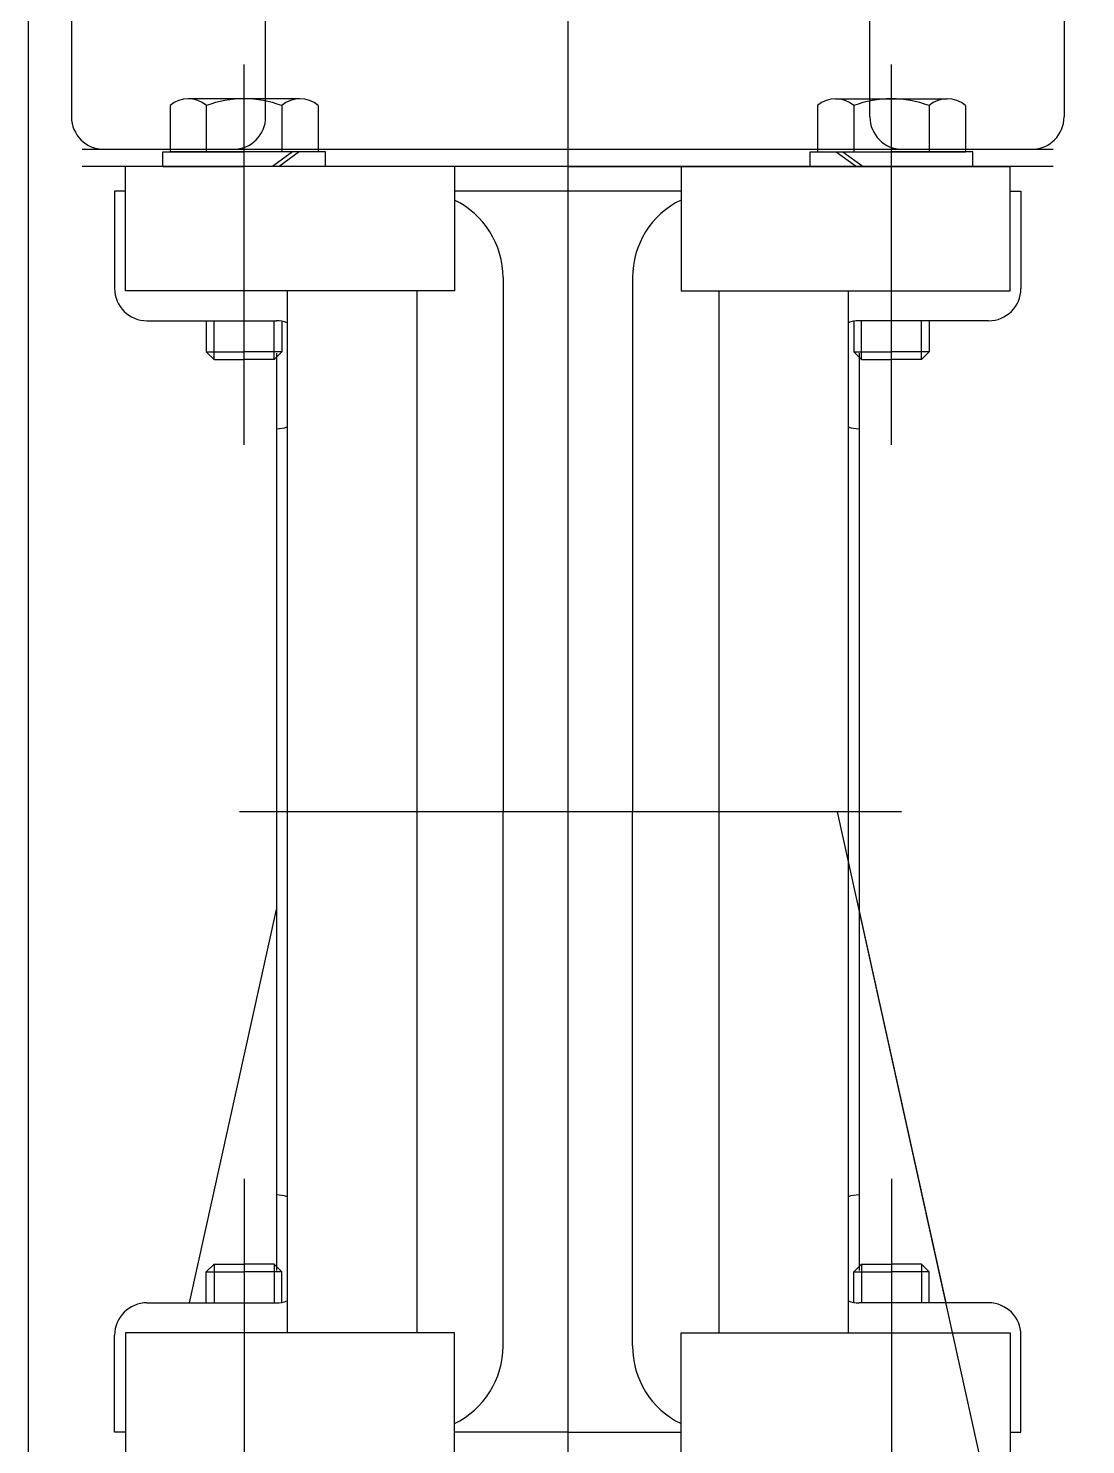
# Model space of a CAD drawing. Header units: millimetres. Extents: x 0 to 356400, y 0 to 68257.
# Drawn here: x 335488.8 to 335586.8, y 33662 to 33793.2 of the extents above; entities that cross this region are included whole.
import ezdxf

# ---------------------------------------------------------------- set-up
doc = ezdxf.new("R2010")
doc.units = ezdxf.units.MM
doc.header["$LTSCALE"] = 75
doc.layers.add('8', color=8, linetype='Continuous')
doc.styles.get("Standard").update_dxf_attribs({"font": 'arial.ttf'})

# ---------------------------------------------------------------- blocks, each defined once
blk = doc.blocks.new('G$CFADF2E56')
at = {"layer": '8'}
for p, q in [((1167.83, 24550, 0), (1167.83, 650, 0)), ((1117.83, 20450, 0), (1117.83, 0, 0)), ((1121.83, 4069.13, 0), (1121.83, 3996.4, 0)), ((1213.83, 4069.13, 0), (1213.83, 3996.4, 0)), ((1139.83, 3996.4, 0), (1139.83, 4053.13, 0)), ((1195.83, 3996.4, 0), (1195.83, 4053.13, 0)), ((1167.83, 4014.08, 0), (1167.83, 3802.83, 0)), ((1137.83, 3966.02, 0), (1137.83, 4001.24, 0)), ((1197.83, 3966.02, 0), (1197.83, 4001.24, 0)), ((1143.01, 3998.07, 0), (1132.65, 3998.07, 0)), ((1192.65, 3998.07, 0), (1203.01, 3998.07, 0)), ((1130.97, 3997.45, 0), (1130.97, 3993.17, 0)), ((1134.33, 3997.45, 0), (1134.33, 3993.17, 0)), ((1141.33, 3997.45, 0), (1141.33, 3993.17, 0)), ((1144.69, 3997.45, 0), (1144.69, 3993.17, 0)), ((1190.97, 3997.45, 0), (1190.97, 3993.17, 0)), ((1194.33, 3997.45, 0), (1194.33, 3993.17, 0)), ((1201.33, 3997.45, 0), (1201.33, 3993.17, 0)), ((1204.69, 3997.45, 0), (1204.69, 3993.17, 0)), ((1122.83, 3993.4, 0), (1212.83, 3993.4, 0)), ((1130.3, 3993.17, 0), (1137.83, 3993.17, 0)), ((1130.3, 3991.8, 0), (1130.3, 3993.17, 0)), ((1144.69, 3993.17, 0), (1130.97, 3993.17, 0)), ((1145.37, 3993.17, 0), (1137.83, 3993.17, 0)), ((1142.33, 3993.17, 0), (1140.45, 3991.8, 0)), ((1142.95, 3993.17, 0), (1141.08, 3991.8, 0)), ((1145.37, 3991.8, 0), (1145.37, 3993.17, 0)), ((1190.3, 3993.17, 0), (1197.83, 3993.17, 0)), ((1190.3, 3991.8, 0), (1190.3, 3993.17, 0)), ((1190.97, 3993.17, 0), (1204.69, 3993.17, 0)), ((1192.72, 3993.17, 0), (1194.59, 3991.8, 0)), ((1193.34, 3993.17, 0), (1195.22, 3991.8, 0)), ((1205.37, 3993.17, 0), (1197.83, 3993.17, 0)), ((1205.37, 3991.8, 0), (1205.37, 3993.17, 0)), ((1212.83, 3991.8, 0), (1122.83, 3991.8, 0)), ((1167.83, 3991.8, 0), (1126.83, 3991.8, 0)), ((1167.83, 3991.8, 0), (1126.83, 3991.8, 0)), ((1126.83, 3980.29, 0), (1126.83, 3991.8, 0)), ((1130.3, 3991.8, 0), (1137.83, 3991.8, 0)), ((1145.37, 3991.8, 0), (1137.83, 3991.8, 0)), ((1157.33, 3991.8, 0), (1157.33, 3980.29, 0)), ((1167.83, 3991.8, 0), (1208.83, 3991.8, 0)), ((1167.83, 3991.8, 0), (1208.83, 3991.8, 0)), ((1167.83, 3991.8, 0), (1208.83, 3991.8, 0)), ((1178.33, 3991.8, 0), (1178.33, 3980.29, 0)), ((1190.3, 3991.8, 0), (1197.83, 3991.8, 0)), ((1205.37, 3991.8, 0), (1197.83, 3991.8, 0)), ((1208.83, 3980.29, 0), (1208.83, 3991.8, 0)), ((1126.83, 3989.5, 0), (1125.83, 3989.5, 0)), ((1125.83, 3989.5, 0), (1125.83, 3980.5, 0)), ((1178.33, 3989.5, 0), (1157.33, 3989.5, 0)), ((1208.83, 3989.5, 0), (1209.83, 3989.5, 0)), ((1209.83, 3989.5, 0), (1209.83, 3980.5, 0)), ((1161.83, 3981.5, 0), (1161.83, 3932, 0)), ((1173.83, 3981.5, 0), (1173.83, 3932, 0)), ((1157.33, 3980.29, 0), (1126.83, 3980.29, 0)), ((1141.83, 3980.29, 0), (1141.83, 3883.71, 0)), ((1153.83, 3980.29, 0), (1153.83, 3883.71, 0)), ((1178.33, 3980.29, 0), (1208.83, 3980.29, 0)), ((1181.83, 3980.29, 0), (1181.83, 3883.71, 0)), ((1193.83, 3980.29, 0), (1193.83, 3883.71, 0)), ((1128.83, 3977.5, 0), (1137.83, 3977.5, 0)), ((1134.33, 3977.5, 0), (1134.33, 3974.64, 0)), ((1135.05, 3973.92, 0), (1135.05, 3977.5, 0)), ((1137.83, 3977.5, 0), (1140.83, 3977.5, 0)), ((1140.62, 3973.92, 0), (1140.62, 3977.5, 0)), ((1141.33, 3977.5, 0), (1141.33, 3974.64, 0)), ((1194.33, 3977.5, 0), (1194.33, 3974.64, 0)), ((1197.83, 3977.5, 0), (1194.83, 3977.5, 0)), ((1195.05, 3973.92, 0), (1195.05, 3977.5, 0)), ((1206.83, 3977.5, 0), (1197.83, 3977.5, 0)), ((1200.62, 3973.92, 0), (1200.62, 3977.5, 0)), ((1201.33, 3977.5, 0), (1201.33, 3974.64, 0)), ((1134.33, 3974.64, 0), (1135.05, 3973.92, 0)), ((1134.33, 3974.64, 0), (1137.83, 3974.64, 0)), ((1141.33, 3974.64, 0), (1137.83, 3974.64, 0)), ((1141.33, 3974.64, 0), (1140.62, 3973.92, 0)), ((1140.83, 3974.5, 0), (1140.83, 3889.5, 0)), ((1194.33, 3974.64, 0), (1195.05, 3973.92, 0)), ((1194.33, 3974.64, 0), (1197.83, 3974.64, 0)), ((1194.83, 3974.5, 0), (1194.83, 3889.5, 0)), ((1201.33, 3974.64, 0), (1197.83, 3974.64, 0)), ((1201.33, 3974.64, 0), (1200.62, 3973.92, 0)), ((1135.05, 3973.92, 0), (1137.83, 3973.92, 0)), ((1140.62, 3973.92, 0), (1137.83, 3973.92, 0)), ((1195.05, 3973.92, 0), (1197.83, 3973.92, 0)), ((1200.62, 3973.92, 0), (1197.83, 3973.92, 0)), ((1198.75, 3932, 0), (1137.4, 3932, 0)), ((1161.83, 3882.5, 0), (1161.83, 3932, 0)), ((1173.83, 3882.5, 0), (1173.83, 3932, 0)), ((1215.83, 3828, 0), (1192.83, 3932, 0)), ((1132.77, 3886.5, 0), (1140.83, 3922.96, 0)), ((1202.9, 3886.5, 0), (1194.83, 3922.96, 0)), ((1137.83, 3897.98, 0), (1137.83, 3862.76, 0)), ((1197.83, 3897.98, 0), (1197.83, 3862.76, 0)), ((1134.33, 3889.36, 0), (1135.05, 3890.08, 0)), ((1134.33, 3886.5, 0), (1134.33, 3889.36, 0)), ((1134.33, 3889.36, 0), (1137.83, 3889.36, 0)), ((1135.05, 3890.08, 0), (1135.05, 3886.5, 0)), ((1135.05, 3890.08, 0), (1137.83, 3890.08, 0)), ((1140.62, 3890.08, 0), (1137.83, 3890.08, 0)), ((1141.33, 3889.36, 0), (1137.83, 3889.36, 0)), ((1141.33, 3889.36, 0), (1140.62, 3890.08, 0)), ((1140.62, 3890.08, 0), (1140.62, 3886.5, 0)), ((1141.33, 3886.5, 0), (1141.33, 3889.36, 0)), ((1194.33, 3889.36, 0), (1195.05, 3890.08, 0)), ((1194.33, 3886.5, 0), (1194.33, 3889.36, 0)), ((1194.33, 3889.36, 0), (1197.83, 3889.36, 0)), ((1195.05, 3890.08, 0), (1195.05, 3886.5, 0)), ((1195.05, 3890.08, 0), (1197.83, 3890.08, 0)), ((1200.62, 3890.08, 0), (1197.83, 3890.08, 0)), ((1201.33, 3889.36, 0), (1197.83, 3889.36, 0)), ((1200.62, 3890.08, 0), (1200.62, 3886.5, 0)), ((1201.33, 3889.36, 0), (1200.62, 3890.08, 0)), ((1201.33, 3886.5, 0), (1201.33, 3889.36, 0)), ((1128.83, 3886.5, 0), (1137.83, 3886.5, 0)), ((1137.83, 3886.5, 0), (1140.83, 3886.5, 0)), ((1197.83, 3886.5, 0), (1194.83, 3886.5, 0)), ((1206.83, 3886.5, 0), (1197.83, 3886.5, 0)), ((1125.83, 3874.5, 0), (1125.83, 3883.5, 0)), ((1126.83, 3883.71, 0), (1126.83, 3872.2, 0)), ((1157.33, 3883.71, 0), (1126.83, 3883.71, 0)), ((1157.33, 3872.2, 0), (1157.33, 3883.71, 0)), ((1178.33, 3872.2, 0), (1178.33, 3883.71, 0)), ((1178.33, 3883.71, 0), (1208.83, 3883.71, 0)), ((1208.83, 3883.71, 0), (1208.83, 3872.2, 0)), ((1209.83, 3874.5, 0), (1209.83, 3883.5, 0)), ((1126.83, 3874.5, 0), (1125.83, 3874.5, 0)), ((1167.83, 3874.5, 0), (1157.33, 3874.5, 0)), ((1167.83, 3874.5, 0), (1178.33, 3874.5, 0)), ((1208.83, 3874.5, 0), (1209.83, 3874.5, 0))]:
    blk.add_line(p, q, dxfattribs=at)
for centre, radius, start, end in [((1132.65, 3995.51, 0), 2.57, 49.1018, 130.8982), ((1137.83, 3987.98, 0), 10.09, 69.7054, 110.2946), ((1143.01, 3995.51, 0), 2.57, 49.1018, 130.8982), ((1192.65, 3995.51, 0), 2.57, 49.1018, 130.8982), ((1197.83, 3987.98, 0), 10.09, 69.7054, 110.2946), ((1203.01, 3995.51, 0), 2.57, 49.1018, 130.8982), ((1124.83, 3996.4, 0), 3, 180, 270), ((1136.83, 3996.4, 0), 3, 270, 0), ((1198.83, 3996.4, 0), 3, 180, 270), ((1210.83, 3996.4, 0), 3, 270, 0), ((1153.83, 3981.5, 0), 8, 0, 64.0555), ((1181.83, 3981.5, 0), 8, 115.9445, 180), ((1128.83, 3980.5, 0), 3, 180, 270), ((1206.83, 3980.5, 0), 3, 270, 0), ((1140.83, 3974.5, 0), 3, 70.5288, 90), ((1194.83, 3974.5, 0), 3, 90, 109.4712), ((1140.83, 3970.5, 0), 3, 270, 289.4712), ((1194.83, 3970.5, 0), 3, 250.5288, 270), ((1140.83, 3893.5, 0), 3, 70.5288, 90), ((1194.83, 3893.5, 0), 3, 90, 109.4712), ((1128.83, 3883.5, 0), 3, 90, 180), ((1140.83, 3889.5, 0), 3, 270, 289.4712), ((1194.83, 3889.5, 0), 3, 250.5288, 270), ((1206.83, 3883.5, 0), 3, 0, 90), ((1153.83, 3882.5, 0), 8, 295.9445, 0), ((1181.83, 3882.5, 0), 8, 180, 244.0555)]:
    blk.add_arc(centre, radius, start, end, dxfattribs=at)
at = {"layer": '8', "text_generation_flag": 4, "flags": 1}
for tag, p, rotation in [('ENAME', (1084.5, 20323), 180), ('NAME', (1084.5, 20324), 180), ('SPEC', (1084.5, 20322), 180), ('MATERIAL', (1084.5, 20321), 180), ('WEIGHT', (1084.5, 20320), 180), ('PRICE', (1084.5, 20319), 180), ('MAKER', (1084.5, 20318), 180), ('REMARK', (1084.5, 20317), 180), ('USER1', (1084.5, 20316), 180), ('USER2', (1084.5, 20315), 180), ('USER3', (1084.5, 20314), 180), ('USER4', (1084.5, 20313), 180), ('USER5', (1084.5, 20312), 180), ('QTY', (1084.5, 20311), 180), ('NAME', (525.5, 20272), 270), ('ENAME', (526.5, 20272), 270), ('SPEC', (527.5, 20272), 270), ('MATERIAL', (528.5, 20272), 270), ('WEIGHT', (529.5, 20272), 270), ('PRICE', (530.5, 20272), 270), ('MAKER', (531.5, 20272), 270), ('REMARK', (532.5, 20272), 270), ('USER1', (533.5, 20272), 270), ('USER2', (534.5, 20272), 270), ('USER3', (535.5, 20272), 270), ('USER4', (536.5, 20272), 270), ('USER5', (537.5, 20272), 270), ('QTY', (538.5, 20272), 270), ('ENAME', (504.83, 20248), 180), ('NAME', (504.83, 20249), 180), ('SPEC', (504.83, 20247), 180), ('MATERIAL', (504.83, 20246), 180), ('WEIGHT', (504.83, 20245), 180), ('MAKER', (504.83, 20243), 180), ('PRICE', (504.83, 20244), 180), ('REMARK', (504.83, 20242), 180), ('USER1', (504.83, 20241), 180), ('USER2', (504.83, 20240), 180), ('USER3', (504.83, 20239), 180), ('USER4', (504.83, 20238), 180), ('USER5', (504.83, 20237), 180), ('QTY', (504.83, 20236), 180), ('NAME', (1084.5, 19424), 180), ('ENAME', (1084.5, 19423), 180), ('SPEC', (1084.5, 19422), 180), ('MATERIAL', (1084.5, 19421), 180), ('WEIGHT', (1084.5, 19420), 180), ('PRICE', (1084.5, 19419), 180), ('MAKER', (1084.5, 19418), 180), ('REMARK', (1084.5, 19417), 180), ('USER1', (1084.5, 19416), 180), ('USER2', (1084.5, 19415), 180), ('USER3', (1084.5, 19414), 180), ('USER4', (1084.5, 19413), 180), ('USER5', (1084.5, 19412), 180), ('QTY', (1084.5, 19411), 180), ('NAME', (525.5, 19372), 270), ('ENAME', (526.5, 19372), 270), ('SPEC', (527.5, 19372), 270), ('MATERIAL', (528.5, 19372), 270), ('WEIGHT', (529.5, 19372), 270), ('PRICE', (530.5, 19372), 270), ('MAKER', (531.5, 19372), 270), ('REMARK', (532.5, 19372), 270), ('USER1', (533.5, 19372), 270), ('USER2', (534.5, 19372), 270), ('USER3', (535.5, 19372), 270), ('USER4', (536.5, 19372), 270), ('USER5', (537.5, 19372), 270), ('QTY', (538.5, 19372), 270), ('NAME', (504.83, 19349), 180), ('ENAME', (504.83, 19348), 180), ('SPEC', (504.83, 19347), 180), ('MATERIAL', (504.83, 19346), 180), ('WEIGHT', (504.83, 19345), 180), ('PRICE', (504.83, 19344), 180), ('MAKER', (504.83, 19343), 180), ('REMARK', (504.83, 19342), 180), ('USER1', (504.83, 19341), 180), ('USER2', (504.83, 19340), 180), ('USER3', (504.83, 19339), 180), ('USER4', (504.83, 19338), 180), ('USER5', (504.83, 19337), 180), ('QTY', (504.83, 19336), 180), ('NAME', (1084.5, 18524), 180), ('ENAME', (1084.5, 18523), 180), ('MATERIAL', (1084.5, 18521), 180), ('SPEC', (1084.5, 18522), 180), ('WEIGHT', (1084.5, 18520), 180), ('PRICE', (1084.5, 18519), 180), ('REMARK', (1084.5, 18517), 180), ('MAKER', (1084.5, 18518), 180), ('USER1', (1084.5, 18516), 180), ('USER2', (1084.5, 18515), 180), ('USER3', (1084.5, 18514), 180), ('USER4', (1084.5, 18513), 180), ('USER5', (1084.5, 18512), 180), ('QTY', (1084.5, 18511), 180), ('NAME', (525.5, 18472), 270), ('ENAME', (526.5, 18472), 270), ('SPEC', (527.5, 18472), 270), ('MATERIAL', (528.5, 18472), 270), ('WEIGHT', (529.5, 18472), 270), ('PRICE', (530.5, 18472), 270), ('MAKER', (531.5, 18472), 270), ('REMARK', (532.5, 18472), 270), ('USER1', (533.5, 18472), 270), ('USER2', (534.5, 18472), 270), ('USER3', (535.5, 18472), 270), ('USER4', (536.5, 18472), 270), ('USER5', (537.5, 18472), 270), ('QTY', (538.5, 18472), 270), ('NAME', (504.83, 18449), 180), ('ENAME', (504.83, 18448), 180), ('MATERIAL', (504.83, 18446), 180), ('SPEC', (504.83, 18447), 180), ('WEIGHT', (504.83, 18445), 180), ('PRICE', (504.83, 18444), 180), ('REMARK', (504.83, 18442), 180), ('MAKER', (504.83, 18443), 180), ('USER1', (504.83, 18441), 180), ('USER2', (504.83, 18440), 180), ('USER3', (504.83, 18439), 180), ('USER4', (504.83, 18438), 180), ('USER5', (504.83, 18437), 180), ('QTY', (504.83, 18436), 180), ('ENAME', (1084.5, 17623), 180), ('NAME', (1084.5, 17624), 180), ('SPEC', (1084.5, 17622), 180), ('MATERIAL', (1084.5, 17621), 180), ('WEIGHT', (1084.5, 17620), 180), ('MAKER', (1084.5, 17618), 180), ('PRICE', (1084.5, 17619), 180), ('REMARK', (1084.5, 17617), 180), ('USER1', (1084.5, 17616), 180), ('USER2', (1084.5, 17615), 180), ('USER3', (1084.5, 17614), 180), ('USER4', (1084.5, 17613), 180), ('USER5', (1084.5, 17612), 180), ('QTY', (1084.5, 17611), 180), ('NAME', (525.5, 17572), 270), ('ENAME', (526.5, 17572), 270), ('SPEC', (527.5, 17572), 270), ('MATERIAL', (528.5, 17572), 270), ('WEIGHT', (529.5, 17572), 270), ('PRICE', (530.5, 17572), 270), ('MAKER', (531.5, 17572), 270), ('REMARK', (532.5, 17572), 270), ('USER1', (533.5, 17572), 270), ('USER2', (534.5, 17572), 270), ('USER3', (535.5, 17572), 270), ('USER4', (536.5, 17572), 270), ('USER5', (537.5, 17572), 270), ('QTY', (538.5, 17572), 270), ('NAME', (504.83, 17549), 180), ('ENAME', (504.83, 17548), 180), ('SPEC', (504.83, 17547), 180), ('MATERIAL', (504.83, 17546), 180), ('WEIGHT', (504.83, 17545), 180), ('MAKER', (504.83, 17543), 180), ('PRICE', (504.83, 17544), 180), ('REMARK', (504.83, 17542), 180), ('USER1', (504.83, 17541), 180), ('USER2', (504.83, 17540), 180), ('USER3', (504.83, 17539), 180), ('USER4', (504.83, 17538), 180), ('USER5', (504.83, 17537), 180), ('QTY', (504.83, 17536), 180), ('NAME', (1084.5, 16724), 180), ('ENAME', (1084.5, 16723), 180), ('SPEC', (1084.5, 16722), 180), ('MATERIAL', (1084.5, 16721), 180), ('WEIGHT', (1084.5, 16720), 180), ('PRICE', (1084.5, 16719), 180), ('MAKER', (1084.5, 16718), 180), ('REMARK', (1084.5, 16717), 180), ('USER1', (1084.5, 16716), 180), ('USER2', (1084.5, 16715), 180), ('USER3', (1084.5, 16714), 180), ('USER4', (1084.5, 16713), 180), ('USER5', (1084.5, 16712), 180), ('QTY', (1084.5, 16711), 180), ('NAME', (525.5, 16672), 270), ('ENAME', (526.5, 16672), 270), ('SPEC', (527.5, 16672), 270), ('MATERIAL', (528.5, 16672), 270), ('WEIGHT', (529.5, 16672), 270), ('PRICE', (530.5, 16672), 270), ('MAKER', (531.5, 16672), 270), ('REMARK', (532.5, 16672), 270), ('USER1', (533.5, 16672), 270), ('USER2', (534.5, 16672), 270), ('USER3', (535.5, 16672), 270), ('USER4', (536.5, 16672), 270), ('USER5', (537.5, 16672), 270), ('QTY', (538.5, 16672), 270), ('ENAME', (504.83, 16648), 180), ('NAME', (504.83, 16649), 180), ('SPEC', (504.83, 16647), 180), ('MATERIAL', (504.83, 16646), 180), ('WEIGHT', (504.83, 16645), 180), ('PRICE', (504.83, 16644), 180), ('MAKER', (504.83, 16643), 180), ('REMARK', (504.83, 16642), 180), ('USER1', (504.83, 16641), 180), ('USER2', (504.83, 16640), 180), ('USER3', (504.83, 16639), 180), ('USER4', (504.83, 16638), 180), ('USER5', (504.83, 16637), 180), ('QTY', (504.83, 16636), 180), ('NAME', (1084.5, 15824), 180), ('ENAME', (1084.5, 15823), 180), ('MATERIAL', (1084.5, 15821), 180), ('SPEC', (1084.5, 15822), 180), ('WEIGHT', (1084.5, 15820), 180), ('PRICE', (1084.5, 15819), 180), ('REMARK', (1084.5, 15817), 180), ('MAKER', (1084.5, 15818), 180), ('USER1', (1084.5, 15816), 180), ('USER2', (1084.5, 15815), 180), ('USER3', (1084.5, 15814), 180), ('USER4', (1084.5, 15813), 180), ('USER5', (1084.5, 15812), 180), ('QTY', (1084.5, 15811), 180), ('NAME', (525.5, 15772), 270), ('ENAME', (526.5, 15772), 270), ('SPEC', (527.5, 15772), 270), ('MATERIAL', (528.5, 15772), 270), ('WEIGHT', (529.5, 15772), 270), ('PRICE', (530.5, 15772), 270), ('MAKER', (531.5, 15772), 270), ('REMARK', (532.5, 15772), 270), ('USER1', (533.5, 15772), 270), ('USER2', (534.5, 15772), 270), ('USER3', (535.5, 15772), 270), ('USER4', (536.5, 15772), 270), ('USER5', (537.5, 15772), 270), ('QTY', (538.5, 15772), 270), ('NAME', (504.83, 15749), 180), ('ENAME', (504.83, 15748), 180), ('SPEC', (504.83, 15747), 180), ('MATERIAL', (504.83, 15746), 180), ('WEIGHT', (504.83, 15745), 180), ('PRICE', (504.83, 15744), 180), ('MAKER', (504.83, 15743), 180), ('REMARK', (504.83, 15742), 180), ('USER1', (504.83, 15741), 180), ('USER2', (504.83, 15740), 180), ('USER3', (504.83, 15739), 180), ('USER4', (504.83, 15738), 180), ('USER5', (504.83, 15737), 180), ('QTY', (504.83, 15736), 180), ('NAME', (1084.5, 14924), 180), ('ENAME', (1084.5, 14923), 180), ('SPEC', (1084.5, 14922), 180), ('MATERIAL', (1084.5, 14921), 180), ('WEIGHT', (1084.5, 14920), 180), ('MAKER', (1084.5, 14918), 180), ('PRICE', (1084.5, 14919), 180), ('REMARK', (1084.5, 14917), 180), ('USER1', (1084.5, 14916), 180), ('USER2', (1084.5, 14915), 180), ('USER3', (1084.5, 14914), 180), ('USER4', (1084.5, 14913), 180), ('USER5', (1084.5, 14912), 180), ('QTY', (1084.5, 14911), 180), ('NAME', (525.5, 14872), 270), ('ENAME', (526.5, 14872), 270), ('SPEC', (527.5, 14872), 270), ('MATERIAL', (528.5, 14872), 270), ('WEIGHT', (529.5, 14872), 270), ('PRICE', (530.5, 14872), 270), ('MAKER', (531.5, 14872), 270), ('REMARK', (532.5, 14872), 270), ('USER1', (533.5, 14872), 270), ('USER2', (534.5, 14872), 270), ('USER3', (535.5, 14872), 270), ('USER4', (536.5, 14872), 270), ('USER5', (537.5, 14872), 270), ('QTY', (538.5, 14872), 270), ('NAME', (504.83, 14849), 180), ('ENAME', (504.83, 14848), 180), ('SPEC', (504.83, 14847), 180), ('MATERIAL', (504.83, 14846), 180), ('WEIGHT', (504.83, 14845), 180), ('PRICE', (504.83, 14844), 180), ('REMARK', (504.83, 14842), 180), ('MAKER', (504.83, 14843), 180), ('USER1', (504.83, 14841), 180), ('USER2', (504.83, 14840), 180), ('USER4', (504.83, 14838), 180), ('USER3', (504.83, 14839), 180), ('USER5', (504.83, 14837), 180), ('QTY', (504.83, 14836), 180), ('ENAME', (1084.5, 14023), 180), ('NAME', (1084.5, 14024), 180), ('SPEC', (1084.5, 14022), 180), ('MATERIAL', (1084.5, 14021), 180), ('WEIGHT', (1084.5, 14020), 180), ('PRICE', (1084.5, 14019), 180), ('MAKER', (1084.5, 14018), 180), ('REMARK', (1084.5, 14017), 180), ('USER1', (1084.5, 14016), 180), ('USER2', (1084.5, 14015), 180), ('USER3', (1084.5, 14014), 180), ('USER4', (1084.5, 14013), 180), ('USER5', (1084.5, 14012), 180), ('QTY', (1084.5, 14011), 180), ('NAME', (525.5, 13972), 270), ('ENAME', (526.5, 13972), 270), ('SPEC', (527.5, 13972), 270), ('MATERIAL', (528.5, 13972), 270), ('WEIGHT', (529.5, 13972), 270), ('PRICE', (530.5, 13972), 270), ('MAKER', (531.5, 13972), 270), ('REMARK', (532.5, 13972), 270), ('USER1', (533.5, 13972), 270), ('USER2', (534.5, 13972), 270), ('USER3', (535.5, 13972), 270), ('USER4', (536.5, 13972), 270), ('USER5', (537.5, 13972), 270), ('QTY', (538.5, 13972), 270), ('ENAME', (504.83, 13948), 180), ('NAME', (504.83, 13949), 180), ('SPEC', (504.83, 13947), 180), ('MATERIAL', (504.83, 13946), 180), ('WEIGHT', (504.83, 13945), 180), ('PRICE', (504.83, 13944), 180), ('MAKER', (504.83, 13943), 180), ('REMARK', (504.83, 13942), 180), ('USER1', (504.83, 13941), 180), ('USER2', (504.83, 13940), 180), ('USER3', (504.83, 13939), 180), ('USER4', (504.83, 13938), 180), ('USER5', (504.83, 13937), 180), ('QTY', (504.83, 13936), 180), ('ENAME', (1084.5, 12323), 180), ('NAME', (1084.5, 12324), 180), ('SPEC', (1084.5, 12322), 180), ('MATERIAL', (1084.5, 12321), 180), ('WEIGHT', (1084.5, 12320), 180), ('MAKER', (1084.5, 12318), 180), ('PRICE', (1084.5, 12319), 180), ('REMARK', (1084.5, 12317), 180), ('USER1', (1084.5, 12316), 180), ('USER2', (1084.5, 12315), 180), ('USER3', (1084.5, 12314), 180), ('USER4', (1084.5, 12313), 180), ('USER5', (1084.5, 12312), 180), ('QTY', (1084.5, 12311), 180), ('NAME', (525.5, 12272), 270), ('ENAME', (526.5, 12272), 270), ('SPEC', (527.5, 12272), 270), ('MATERIAL', (528.5, 12272), 270), ('WEIGHT', (529.5, 12272), 270), ('PRICE', (530.5, 12272), 270), ('MAKER', (531.5, 12272), 270), ('REMARK', (532.5, 12272), 270), ('USER1', (533.5, 12272), 270), ('USER2', (534.5, 12272), 270), ('USER3', (535.5, 12272), 270), ('USER4', (536.5, 12272), 270), ('USER5', (537.5, 12272), 270), ('QTY', (538.5, 12272), 270), ('NAME', (504.83, 12249), 180), ('ENAME', (504.83, 12248), 180), ('SPEC', (504.83, 12247), 180), ('MATERIAL', (504.83, 12246), 180), ('WEIGHT', (504.83, 12245), 180), ('MAKER', (504.83, 12243), 180), ('PRICE', (504.83, 12244), 180), ('REMARK', (504.83, 12242), 180), ('USER1', (504.83, 12241), 180), ('USER2', (504.83, 12240), 180), ('USER3', (504.83, 12239), 180), ('USER4', (504.83, 12238), 180), ('USER5', (504.83, 12237), 180), ('QTY', (504.83, 12236), 180), ('NAME', (1084.5, 10624), 180), ('ENAME', (1084.5, 10623), 180), ('SPEC', (1084.5, 10622), 180), ('MATERIAL', (1084.5, 10621), 180), ('WEIGHT', (1084.5, 10620), 180), ('PRICE', (1084.5, 10619), 180), ('REMARK', (1084.5, 10617), 180), ('MAKER', (1084.5, 10618), 180), ('USER1', (1084.5, 10616), 180), ('USER2', (1084.5, 10615), 180), ('USER3', (1084.5, 10614), 180), ('USER4', (1084.5, 10613), 180), ('USER5', (1084.5, 10612), 180), ('QTY', (1084.5, 10611), 180), ('NAME', (525.5, 10572), 270), ('ENAME', (526.5, 10572), 270), ('SPEC', (527.5, 10572), 270), ('MATERIAL', (528.5, 10572), 270), ('WEIGHT', (529.5, 10572), 270), ('PRICE', (530.5, 10572), 270), ('MAKER', (531.5, 10572), 270), ('REMARK', (532.5, 10572), 270), ('USER1', (533.5, 10572), 270), ('USER2', (534.5, 10572), 270), ('USER3', (535.5, 10572), 270), ('USER4', (536.5, 10572), 270), ('USER5', (537.5, 10572), 270), ('QTY', (538.5, 10572), 270), ('NAME', (504.83, 10549), 180), ('ENAME', (504.83, 10548), 180), ('MATERIAL', (504.83, 10546), 180), ('SPEC', (504.83, 10547), 180), ('WEIGHT', (504.83, 10545), 180), ('PRICE', (504.83, 10544), 180), ('REMARK', (504.83, 10542), 180), ('MAKER', (504.83, 10543), 180), ('USER1', (504.83, 10541), 180), ('USER2', (504.83, 10540), 180), ('USER4', (504.83, 10538), 180), ('USER3', (504.83, 10539), 180), ('USER5', (504.83, 10537), 180), ('QTY', (504.83, 10536), 180), ('NAME', (1084.5, 8924), 180), ('ENAME', (1084.5, 8923), 180), ('MATERIAL', (1084.5, 8921), 180), ('SPEC', (1084.5, 8922), 180), ('WEIGHT', (1084.5, 8920), 180), ('PRICE', (1084.5, 8919), 180), ('MAKER', (1084.5, 8918), 180), ('REMARK', (1084.5, 8917), 180), ('USER1', (1084.5, 8916), 180), ('USER2', (1084.5, 8915), 180), ('USER3', (1084.5, 8914), 180), ('USER4', (1084.5, 8913), 180), ('USER5', (1084.5, 8912), 180), ('QTY', (1084.5, 8911), 180), ('NAME', (525.5, 8872), 270), ('ENAME', (526.5, 8872), 270), ('SPEC', (527.5, 8872), 270), ('MATERIAL', (528.5, 8872), 270), ('WEIGHT', (529.5, 8872), 270), ('PRICE', (530.5, 8872), 270), ('MAKER', (531.5, 8872), 270), ('REMARK', (532.5, 8872), 270), ('USER1', (533.5, 8872), 270), ('USER2', (534.5, 8872), 270), ('USER3', (535.5, 8872), 270), ('USER4', (536.5, 8872), 270), ('USER5', (537.5, 8872), 270), ('QTY', (538.5, 8872), 270), ('NAME', (504.83, 8849), 180), ('ENAME', (504.83, 8848), 180), ('SPEC', (504.83, 8847), 180), ('MATERIAL', (504.83, 8846), 180), ('WEIGHT', (504.83, 8845), 180), ('PRICE', (504.83, 8844), 180), ('MAKER', (504.83, 8843), 180), ('REMARK', (504.83, 8842), 180), ('USER1', (504.83, 8841), 180), ('USER2', (504.83, 8840), 180), ('USER3', (504.83, 8839), 180), ('USER4', (504.83, 8838), 180), ('USER5', (504.83, 8837), 180), ('QTY', (504.83, 8836), 180), ('NAME', (1084.5, 7224), 180), ('ENAME', (1084.5, 7223), 180), ('SPEC', (1084.5, 7222), 180), ('MATERIAL', (1084.5, 7221), 180), ('WEIGHT', (1084.5, 7220), 180), ('PRICE', (1084.5, 7219), 180), ('MAKER', (1084.5, 7218), 180), ('REMARK', (1084.5, 7217), 180), ('USER1', (1084.5, 7216), 180), ('USER2', (1084.5, 7215), 180), ('USER3', (1084.5, 7214), 180), ('USER4', (1084.5, 7213), 180), ('USER5', (1084.5, 7212), 180), ('QTY', (1084.5, 7211), 180), ('NAME', (525.5, 7172), 270), ('ENAME', (526.5, 7172), 270), ('SPEC', (527.5, 7172), 270), ('MATERIAL', (528.5, 7172), 270), ('WEIGHT', (529.5, 7172), 270), ('PRICE', (530.5, 7172), 270), ('MAKER', (531.5, 7172), 270), ('REMARK', (532.5, 7172), 270), ('USER1', (533.5, 7172), 270), ('USER2', (534.5, 7172), 270), ('USER3', (535.5, 7172), 270), ('USER4', (536.5, 7172), 270), ('USER5', (537.5, 7172), 270), ('QTY', (538.5, 7172), 270), ('ENAME', (504.83, 7148), 180), ('NAME', (504.83, 7149), 180), ('SPEC', (504.83, 7147), 180), ('MATERIAL', (504.83, 7146), 180), ('WEIGHT', (504.83, 7145), 180), ('PRICE', (504.83, 7144), 180), ('MAKER', (504.83, 7143), 180), ('REMARK', (504.83, 7142), 180), ('USER1', (504.83, 7141), 180), ('USER2', (504.83, 7140), 180), ('USER3', (504.83, 7139), 180), ('USER4', (504.83, 7138), 180), ('USER5', (504.83, 7137), 180), ('QTY', (504.83, 7136), 180), ('ENAME', (1084.5, 5523), 180), ('NAME', (1084.5, 5524), 180), ('SPEC', (1084.5, 5522), 180), ('MATERIAL', (1084.5, 5521), 180), ('WEIGHT', (1084.5, 5520), 180), ('PRICE', (1084.5, 5519), 180), ('MAKER', (1084.5, 5518), 180), ('REMARK', (1084.5, 5517), 180), ('USER1', (1084.5, 5516), 180), ('USER2', (1084.5, 5515), 180), ('USER3', (1084.5, 5514), 180), ('USER4', (1084.5, 5513), 180), ('USER5', (1084.5, 5512), 180), ('QTY', (1084.5, 5511), 180), ('NAME', (525.5, 5472), 270), ('ENAME', (526.5, 5472), 270), ('SPEC', (527.5, 5472), 270), ('MATERIAL', (528.5, 5472), 270), ('WEIGHT', (529.5, 5472), 270), ('PRICE', (530.5, 5472), 270), ('MAKER', (531.5, 5472), 270), ('REMARK', (532.5, 5472), 270), ('USER1', (533.5, 5472), 270), ('USER2', (534.5, 5472), 270), ('USER3', (535.5, 5472), 270), ('USER4', (536.5, 5472), 270), ('USER5', (537.5, 5472), 270), ('QTY', (538.5, 5472), 270), ('NAME', (504.83, 5449), 180), ('ENAME', (504.83, 5448), 180), ('SPEC', (504.83, 5447), 180), ('MATERIAL', (504.83, 5446), 180), ('WEIGHT', (504.83, 5445), 180), ('MAKER', (504.83, 5443), 180), ('PRICE', (504.83, 5444), 180), ('REMARK', (504.83, 5442), 180), ('USER1', (504.83, 5441), 180), ('USER2', (504.83, 5440), 180), ('USER3', (504.83, 5439), 180), ('USER4', (504.83, 5438), 180), ('USER5', (504.83, 5437), 180), ('QTY', (504.83, 5436), 180), ('NAME', (1084.5, 3824), 180), ('ENAME', (1084.5, 3823), 180), ('SPEC', (1084.5, 3822), 180), ('MATERIAL', (1084.5, 3821), 180), ('WEIGHT', (1084.5, 3820), 180), ('MAKER', (1084.5, 3818), 180), ('PRICE', (1084.5, 3819), 180), ('REMARK', (1084.5, 3817), 180), ('USER1', (1084.5, 3816), 180), ('USER2', (1084.5, 3815), 180), ('USER3', (1084.5, 3814), 180), ('USER4', (1084.5, 3813), 180), ('USER5', (1084.5, 3812), 180), ('QTY', (1084.5, 3811), 180), ('NAME', (525.5, 3772), 270), ('ENAME', (526.5, 3772), 270), ('SPEC', (527.5, 3772), 270), ('MATERIAL', (528.5, 3772), 270), ('WEIGHT', (529.5, 3772), 270), ('PRICE', (530.5, 3772), 270), ('MAKER', (531.5, 3772), 270), ('REMARK', (532.5, 3772), 270), ('USER1', (533.5, 3772), 270), ('USER2', (534.5, 3772), 270), ('USER3', (535.5, 3772), 270), ('USER4', (536.5, 3772), 270), ('USER5', (537.5, 3772), 270), ('QTY', (538.5, 3772), 270), ('NAME', (504.83, 3749), 180), ('ENAME', (504.83, 3748), 180), ('SPEC', (504.83, 3747), 180), ('MATERIAL', (504.83, 3746), 180), ('WEIGHT', (504.83, 3745), 180), ('PRICE', (504.83, 3744), 180), ('REMARK', (504.83, 3742), 180), ('MAKER', (504.83, 3743), 180), ('USER1', (504.83, 3741), 180), ('USER2', (504.83, 3740), 180), ('USER4', (504.83, 3738), 180), ('USER3', (504.83, 3739), 180), ('USER5', (504.83, 3737), 180), ('QTY', (504.83, 3736), 180), ('NAME', (1084.5, 2124), 180), ('ENAME', (1084.5, 2123), 180), ('MATERIAL', (1084.5, 2121), 180), ('SPEC', (1084.5, 2122), 180), ('WEIGHT', (1084.5, 2120), 180), ('PRICE', (1084.5, 2119), 180), ('REMARK', (1084.5, 2117), 180), ('MAKER', (1084.5, 2118), 180), ('USER1', (1084.5, 2116), 180), ('USER2', (1084.5, 2115), 180), ('USER3', (1084.5, 2114), 180), ('USER4', (1084.5, 2113), 180), ('USER5', (1084.5, 2112), 180), ('QTY', (1084.5, 2111), 180), ('NAME', (525.5, 2072), 270), ('ENAME', (526.5, 2072), 270), ('SPEC', (527.5, 2072), 270), ('MATERIAL', (528.5, 2072), 270), ('WEIGHT', (529.5, 2072), 270), ('PRICE', (530.5, 2072), 270), ('MAKER', (531.5, 2072), 270), ('REMARK', (532.5, 2072), 270), ('USER1', (533.5, 2072), 270), ('USER2', (534.5, 2072), 270), ('USER3', (535.5, 2072), 270), ('USER4', (536.5, 2072), 270), ('USER5', (537.5, 2072), 270), ('QTY', (538.5, 2072), 270), ('NAME', (504.83, 2049), 180), ('ENAME', (504.83, 2048), 180), ('MATERIAL', (504.83, 2046), 180), ('SPEC', (504.83, 2047), 180), ('WEIGHT', (504.83, 2045), 180), ('PRICE', (504.83, 2044), 180), ('MAKER', (504.83, 2043), 180), ('REMARK', (504.83, 2042), 180), ('USER1', (504.83, 2041), 180), ('USER2', (504.83, 2040), 180), ('USER3', (504.83, 2039), 180), ('USER4', (504.83, 2038), 180), ('USER5', (504.83, 2037), 180), ('QTY', (504.83, 2036), 180), ('NAME', (1084.5, 424), 180), ('ENAME', (1084.5, 423), 180), ('SPEC', (1084.5, 422), 180), ('MATERIAL', (1084.5, 421), 180), ('WEIGHT', (1084.5, 420), 180), ('PRICE', (1084.5, 419), 180), ('MAKER', (1084.5, 418), 180), ('REMARK', (1084.5, 417), 180), ('USER1', (1084.5, 416), 180), ('USER2', (1084.5, 415), 180), ('USER3', (1084.5, 414), 180), ('USER4', (1084.5, 413), 180), ('USER5', (1084.5, 412), 180), ('QTY', (1084.5, 411), 180), ('NAME', (525.5, 372), 270), ('ENAME', (526.5, 372), 270), ('SPEC', (527.5, 372), 270), ('MATERIAL', (528.5, 372), 270), ('WEIGHT', (529.5, 372), 270), ('PRICE', (530.5, 372), 270), ('MAKER', (531.5, 372), 270), ('REMARK', (532.5, 372), 270), ('USER1', (533.5, 372), 270), ('USER2', (534.5, 372), 270), ('USER3', (535.5, 372), 270), ('USER4', (536.5, 372), 270), ('USER5', (537.5, 372), 270), ('QTY', (538.5, 372), 270), ('NAME', (504.83, 349), 180), ('ENAME', (504.83, 348), 180), ('SPEC', (504.83, 347), 180), ('MATERIAL', (504.83, 346), 180), ('WEIGHT', (504.83, 345), 180), ('PRICE', (504.83, 344), 180), ('MAKER', (504.83, 343), 180), ('REMARK', (504.83, 342), 180), ('USER1', (504.83, 341), 180), ('USER2', (504.83, 340), 180), ('USER3', (504.83, 339), 180), ('USER4', (504.83, 338), 180), ('USER5', (504.83, 337), 180), ('QTY', (504.83, 336), 180)]:
    blk.add_attdef(tag, p, '', height=0.25, rotation=rotation, dxfattribs=at)
at = {"layer": '8', "flags": 1}
for tag, p in [('NAME', (1830.83, 20249)), ('ENAME', (1830.83, 20248)), ('SPEC', (1830.83, 20247)), ('MATERIAL', (1830.83, 20246)), ('WEIGHT', (1830.83, 20245)), ('PRICE', (1830.83, 20244)), ('MAKER', (1830.83, 20243)), ('REMARK', (1830.83, 20242)), ('USER1', (1830.83, 20241)), ('USER2', (1830.83, 20240)), ('USER3', (1830.83, 20239)), ('USER4', (1830.83, 20238)), ('USER5', (1830.83, 20237)), ('QTY', (1830.83, 20236)), ('NAME', (1830.83, 19349)), ('ENAME', (1830.83, 19348)), ('SPEC', (1830.83, 19347)), ('WEIGHT', (1830.83, 19345)), ('MATERIAL', (1830.83, 19346)), ('PRICE', (1830.83, 19344)), ('MAKER', (1830.83, 19343)), ('REMARK', (1830.83, 19342)), ('USER1', (1830.83, 19341)), ('USER2', (1830.83, 19340)), ('USER3', (1830.83, 19339)), ('USER4', (1830.83, 19338)), ('QTY', (1830.83, 19336)), ('USER5', (1830.83, 19337)), ('NAME', (1830.83, 18449)), ('ENAME', (1830.83, 18448)), ('SPEC', (1830.83, 18447)), ('MATERIAL', (1830.83, 18446)), ('WEIGHT', (1830.83, 18445)), ('PRICE', (1830.83, 18444)), ('MAKER', (1830.83, 18443)), ('REMARK', (1830.83, 18442)), ('USER1', (1830.83, 18441)), ('USER2', (1830.83, 18440)), ('USER3', (1830.83, 18439)), ('USER4', (1830.83, 18438)), ('USER5', (1830.83, 18437)), ('QTY', (1830.83, 18436)), ('NAME', (1830.83, 17549)), ('SPEC', (1830.83, 17547)), ('ENAME', (1830.83, 17548)), ('MATERIAL', (1830.83, 17546)), ('WEIGHT', (1830.83, 17545)), ('PRICE', (1830.83, 17544)), ('MAKER', (1830.83, 17543)), ('REMARK', (1830.83, 17542)), ('USER1', (1830.83, 17541)), ('USER2', (1830.83, 17540)), ('USER3', (1830.83, 17539)), ('USER4', (1830.83, 17538)), ('USER5', (1830.83, 17537)), ('QTY', (1830.83, 17536)), ('NAME', (1830.83, 16649)), ('ENAME', (1830.83, 16648)), ('SPEC', (1830.83, 16647)), ('MATERIAL', (1830.83, 16646)), ('WEIGHT', (1830.83, 16645)), ('PRICE', (1830.83, 16644)), ('MAKER', (1830.83, 16643)), ('REMARK', (1830.83, 16642)), ('USER1', (1830.83, 16641)), ('USER2', (1830.83, 16640)), ('USER3', (1830.83, 16639)), ('USER4', (1830.83, 16638)), ('QTY', (1830.83, 16636)), ('USER5', (1830.83, 16637)), ('NAME', (1830.83, 15749)), ('ENAME', (1830.83, 15748)), ('SPEC', (1830.83, 15747)), ('WEIGHT', (1830.83, 15745)), ('MATERIAL', (1830.83, 15746)), ('PRICE', (1830.83, 15744)), ('MAKER', (1830.83, 15743)), ('REMARK', (1830.83, 15742)), ('USER1', (1830.83, 15741)), ('USER2', (1830.83, 15740)), ('USER3', (1830.83, 15739)), ('USER4', (1830.83, 15738)), ('USER5', (1830.83, 15737)), ('QTY', (1830.83, 15736)), ('NAME', (1830.83, 14849)), ('SPEC', (1830.83, 14847)), ('ENAME', (1830.83, 14848)), ('MATERIAL', (1830.83, 14846)), ('WEIGHT', (1830.83, 14845)), ('PRICE', (1830.83, 14844)), ('MAKER', (1830.83, 14843)), ('REMARK', (1830.83, 14842)), ('USER1', (1830.83, 14841)), ('USER2', (1830.83, 14840)), ('USER3', (1830.83, 14839)), ('USER4', (1830.83, 14838)), ('USER5', (1830.83, 14837)), ('QTY', (1830.83, 14836)), ('NAME', (1830.83, 13949)), ('ENAME', (1830.83, 13948)), ('SPEC', (1830.83, 13947)), ('MATERIAL', (1830.83, 13946)), ('WEIGHT', (1830.83, 13945)), ('PRICE', (1830.83, 13944)), ('MAKER', (1830.83, 13943)), ('REMARK', (1830.83, 13942)), ('USER1', (1830.83, 13941)), ('USER2', (1830.83, 13940)), ('USER3', (1830.83, 13939)), ('USER4', (1830.83, 13938)), ('USER5', (1830.83, 13937)), ('QTY', (1830.83, 13936)), ('NAME', (1830.83, 12249)), ('SPEC', (1830.83, 12247)), ('ENAME', (1830.83, 12248)), ('MATERIAL', (1830.83, 12246)), ('WEIGHT', (1830.83, 12245)), ('PRICE', (1830.83, 12244)), ('MAKER', (1830.83, 12243)), ('REMARK', (1830.83, 12242)), ('USER1', (1830.83, 12241)), ('USER2', (1830.83, 12240)), ('USER3', (1830.83, 12239)), ('USER4', (1830.83, 12238)), ('USER5', (1830.83, 12237)), ('QTY', (1830.83, 12236)), ('NAME', (1830.83, 10549)), ('ENAME', (1830.83, 10548)), ('SPEC', (1830.83, 10547)), ('MATERIAL', (1830.83, 10546)), ('WEIGHT', (1830.83, 10545)), ('PRICE', (1830.83, 10544)), ('MAKER', (1830.83, 10543)), ('REMARK', (1830.83, 10542)), ('USER1', (1830.83, 10541)), ('USER2', (1830.83, 10540)), ('USER3', (1830.83, 10539)), ('USER4', (1830.83, 10538)), ('USER5', (1830.83, 10537)), ('QTY', (1830.83, 10536)), ('NAME', (1830.83, 8849)), ('ENAME', (1830.83, 8848)), ('SPEC', (1830.83, 8847)), ('WEIGHT', (1830.83, 8845)), ('MATERIAL', (1830.83, 8846)), ('PRICE', (1830.83, 8844)), ('MAKER', (1830.83, 8843)), ('REMARK', (1830.83, 8842)), ('USER1', (1830.83, 8841)), ('USER2', (1830.83, 8840)), ('USER3', (1830.83, 8839)), ('USER4', (1830.83, 8838)), ('USER5', (1830.83, 8837)), ('QTY', (1830.83, 8836)), ('NAME', (1830.83, 7149)), ('ENAME', (1830.83, 7148)), ('SPEC', (1830.83, 7147)), ('MATERIAL', (1830.83, 7146)), ('WEIGHT', (1830.83, 7145)), ('PRICE', (1830.83, 7144)), ('MAKER', (1830.83, 7143)), ('REMARK', (1830.83, 7142)), ('USER1', (1830.83, 7141)), ('USER2', (1830.83, 7140)), ('USER3', (1830.83, 7139)), ('USER4', (1830.83, 7138)), ('QTY', (1830.83, 7136)), ('USER5', (1830.83, 7137)), ('NAME', (1830.83, 5449)), ('SPEC', (1830.83, 5447)), ('ENAME', (1830.83, 5448)), ('MATERIAL', (1830.83, 5446)), ('WEIGHT', (1830.83, 5445)), ('PRICE', (1830.83, 5444)), ('MAKER', (1830.83, 5443)), ('REMARK', (1830.83, 5442)), ('USER1', (1830.83, 5441)), ('USER2', (1830.83, 5440)), ('USER3', (1830.83, 5439)), ('USER4', (1830.83, 5438)), ('USER5', (1830.83, 5437)), ('QTY', (1830.83, 5436)), ('NAME', (1830.83, 3749)), ('SPEC', (1830.83, 3747)), ('ENAME', (1830.83, 3748)), ('MATERIAL', (1830.83, 3746)), ('WEIGHT', (1830.83, 3745)), ('PRICE', (1830.83, 3744)), ('MAKER', (1830.83, 3743)), ('REMARK', (1830.83, 3742)), ('USER1', (1830.83, 3741)), ('USER2', (1830.83, 3740)), ('USER3', (1830.83, 3739)), ('USER4', (1830.83, 3738)), ('USER5', (1830.83, 3737)), ('QTY', (1830.83, 3736)), ('NAME', (1830.83, 2049)), ('ENAME', (1830.83, 2048)), ('SPEC', (1830.83, 2047)), ('MATERIAL', (1830.83, 2046)), ('WEIGHT', (1830.83, 2045)), ('PRICE', (1830.83, 2044)), ('MAKER', (1830.83, 2043)), ('REMARK', (1830.83, 2042)), ('USER1', (1830.83, 2041)), ('USER2', (1830.83, 2040)), ('USER3', (1830.83, 2039)), ('USER4', (1830.83, 2038)), ('USER5', (1830.83, 2037)), ('QTY', (1830.83, 2036)), ('NAME', (1830.83, 349)), ('ENAME', (1830.83, 348)), ('SPEC', (1830.83, 347)), ('WEIGHT', (1830.83, 345)), ('MATERIAL', (1830.83, 346)), ('PRICE', (1830.83, 344)), ('MAKER', (1830.83, 343)), ('REMARK', (1830.83, 342)), ('USER1', (1830.83, 341)), ('USER2', (1830.83, 340)), ('USER3', (1830.83, 339)), ('USER4', (1830.83, 338)), ('QTY', (1830.83, 336)), ('USER5', (1830.83, 337))]:
    blk.add_attdef(tag, p, '', height=0.25, dxfattribs=at)

msp = doc.modelspace()

# ---------------------------------------------------------------- block references
msp.add_blockref('G$CFADF2E56', (334370.93, 29788.64, 0))

doc.saveas('drawing.dxf')
